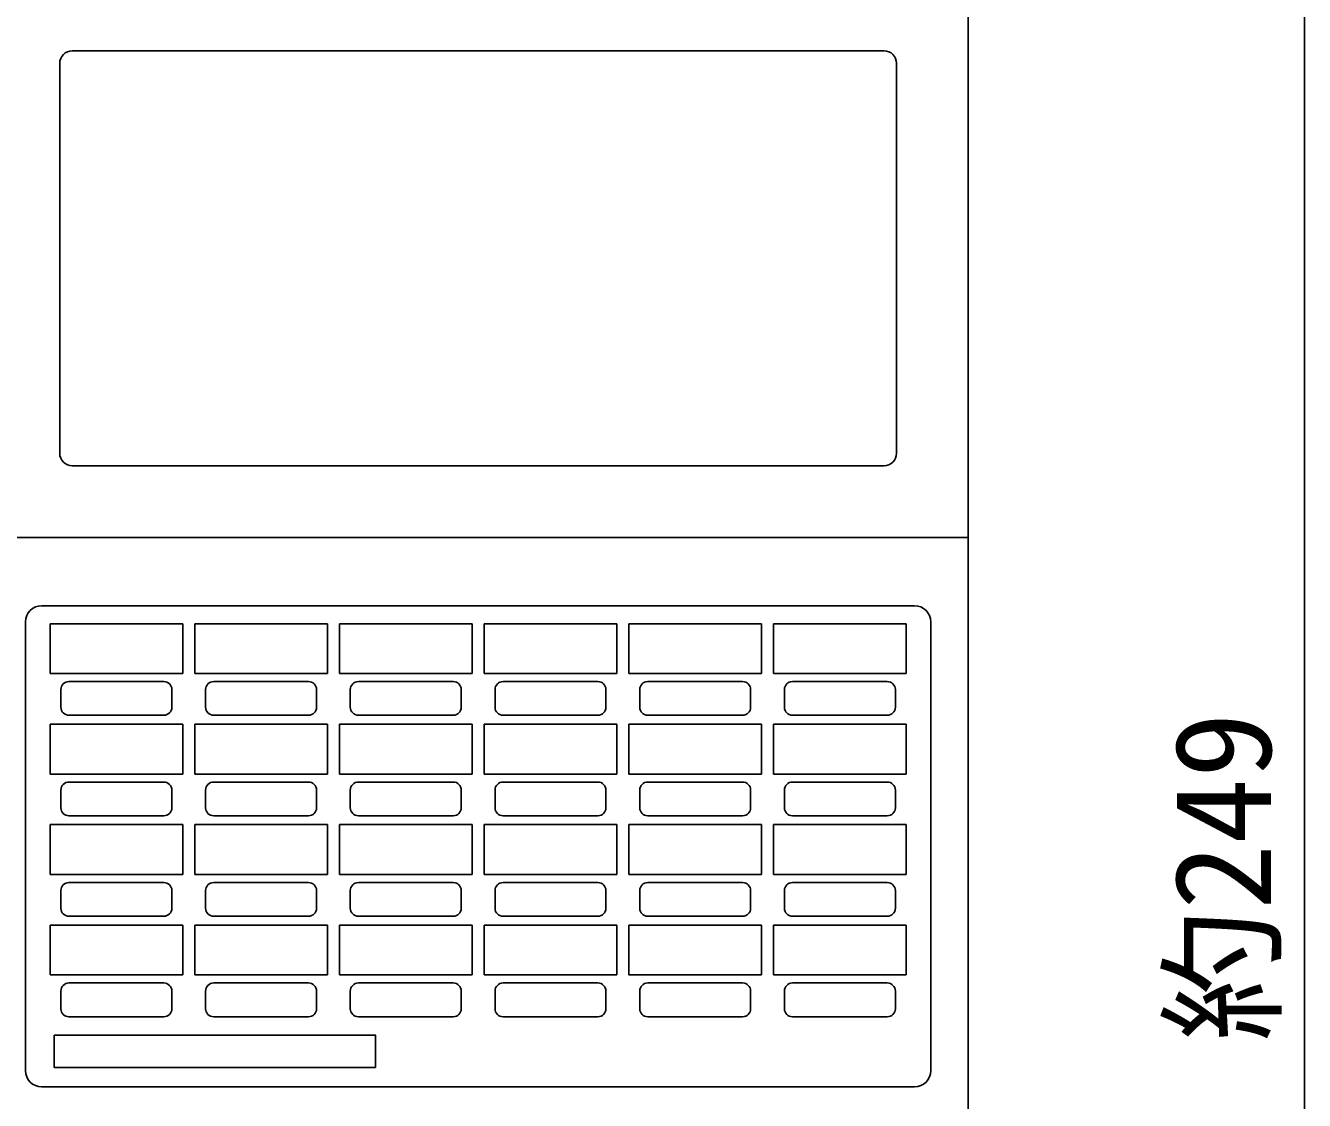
# Model space of a CAD drawing. Units: millimetres, scale not verified. Extents: x -62 to 63, y -57 to 58.
# Drawn here: x -26.83 to 4.99, y 5.06 to 31.8 of the extents above; entities that cross this region are included whole.
import ezdxf
from ezdxf.enums import TextEntityAlignment as Align

# ---------------------------------------------------------------- set-up
doc = ezdxf.new("R2010")
doc.units = ezdxf.units.MM
doc.header["$LTSCALE"] = 0.191441
doc.layers.add('0-3_GAIKEI', color=1, linetype='Continuous')
doc.layers.add('0-4_SUNPO', color=3, linetype='Continuous')
doc.styles.add('ＭＳ ゴシック', font='')
doc.styles.get('ＭＳ ゴシック').set_extended_font_data('MS Gothic')

msp = doc.modelspace()

# ---------------------------------------------------------------- linework, layer by layer
at = {"layer": '0-3_GAIKEI', "color": 7}
for p, q in [((-3.3731, -14.0826), (-3.3843, 33.0198)), ((-3.381, 19.061), (-27.4798, 19.061))]:
    msp.add_line(p, q, dxfattribs=at)
at = {"layer": '0-3_GAIKEI'}
for p, q in [((-5.4731, 31.171), (-25.6731, 31.171)), ((-25.9831, 30.861), (-25.9831, 21.161)), ((-5.1631, 21.161), (-5.1631, 30.861)), ((-25.6731, 20.851), (-5.4731, 20.851)), ((-26.4331, 17.3666), (-4.7131, 17.3666)), ((-26.8331, 5.7984), (-26.8331, 16.9666)), ((-26.2229, 16.9201), (-22.923, 16.9201)), ((-26.2229, 15.6802), (-26.2229, 16.9201)), ((-22.923, 15.6802), (-22.923, 16.9201)), ((-22.623, 16.9201), (-19.323, 16.9201)), ((-22.623, 16.9201), (-22.623, 15.6802)), ((-19.323, 15.6802), (-19.323, 16.9201)), ((-19.023, 16.9201), (-15.723, 16.9201)), ((-19.023, 16.9201), (-19.023, 15.6802)), ((-15.723, 15.6802), (-15.723, 16.9201)), ((-15.423, 16.9201), (-12.123, 16.9201)), ((-15.423, 16.9201), (-15.423, 15.6802)), ((-12.123, 15.6802), (-12.123, 16.9201)), ((-11.823, 16.9201), (-11.823, 15.6802)), ((-11.823, 16.9201), (-8.523, 16.9201)), ((-8.523, 15.6802), (-8.523, 16.9201)), ((-8.223, 16.9201), (-8.223, 15.6802)), ((-8.223, 16.9201), (-4.9229, 16.9201)), ((-4.9229, 16.9201), (-4.9229, 15.6802)), ((-4.3131, 16.9666), (-4.3131, 5.7984)), ((-22.923, 15.6802), (-26.2229, 15.6802)), ((-19.323, 15.6802), (-22.623, 15.6802)), ((-15.723, 15.6802), (-19.023, 15.6802)), ((-12.123, 15.6802), (-15.423, 15.6802)), ((-8.523, 15.6802), (-11.823, 15.6802)), ((-4.9229, 15.6802), (-8.223, 15.6802)), ((-25.9531, 15.281), (-25.9531, 14.841)), ((-25.7531, 15.481), (-23.3931, 15.481)), ((-23.1931, 15.281), (-23.1931, 14.841)), ((-22.3531, 15.281), (-22.3531, 14.841)), ((-22.1531, 15.481), (-19.7931, 15.481)), ((-19.5931, 15.281), (-19.5931, 14.841)), ((-18.7532, 15.281), (-18.7532, 14.841)), ((-18.5532, 15.481), (-16.1932, 15.481)), ((-15.9932, 15.281), (-15.9932, 14.841)), ((-15.1531, 15.281), (-15.1531, 14.841)), ((-14.9531, 15.481), (-12.5931, 15.481)), ((-12.3931, 15.281), (-12.3931, 14.841)), ((-11.5531, 15.281), (-11.5531, 14.841)), ((-11.3531, 15.481), (-8.9931, 15.481)), ((-8.7931, 15.281), (-8.7931, 14.841)), ((-7.9532, 15.281), (-7.9532, 14.841)), ((-7.7532, 15.481), (-5.3932, 15.481)), ((-5.1932, 15.281), (-5.1932, 14.841)), ((-25.7531, 14.641), (-23.3931, 14.641)), ((-22.1531, 14.641), (-19.7931, 14.641)), ((-18.5532, 14.641), (-16.1932, 14.641)), ((-14.9531, 14.641), (-12.5931, 14.641)), ((-11.3531, 14.641), (-8.9931, 14.641)), ((-7.7532, 14.641), (-5.3932, 14.641)), ((-26.2229, 13.1802), (-26.2229, 14.4202)), ((-26.2229, 14.4202), (-22.923, 14.4202)), ((-22.923, 13.1802), (-22.923, 14.4202)), ((-22.623, 14.4202), (-22.623, 13.1802)), ((-22.623, 14.4202), (-19.323, 14.4202)), ((-19.323, 13.1802), (-19.323, 14.4202)), ((-19.023, 14.4202), (-15.723, 14.4202)), ((-19.023, 14.4202), (-19.023, 13.1802)), ((-15.723, 13.1802), (-15.723, 14.4202)), ((-15.423, 14.4202), (-15.423, 13.1802)), ((-15.423, 14.4202), (-12.123, 14.4202)), ((-12.123, 13.1802), (-12.123, 14.4202)), ((-11.823, 14.4202), (-8.523, 14.4202)), ((-11.823, 14.4202), (-11.823, 13.1802)), ((-8.523, 13.1802), (-8.523, 14.4202)), ((-8.223, 14.4202), (-4.9229, 14.4202)), ((-8.223, 14.4202), (-8.223, 13.1802)), ((-4.9229, 14.4202), (-4.9229, 13.1802)), ((-22.923, 13.1802), (-26.2229, 13.1802)), ((-19.323, 13.1802), (-22.623, 13.1802)), ((-15.723, 13.1802), (-19.023, 13.1802)), ((-12.123, 13.1802), (-15.423, 13.1802)), ((-8.523, 13.1802), (-11.823, 13.1802)), ((-4.9229, 13.1802), (-8.223, 13.1802)), ((-25.9531, 12.781), (-25.9531, 12.341)), ((-25.7531, 12.981), (-23.3931, 12.981)), ((-23.1931, 12.781), (-23.1931, 12.341)), ((-22.3531, 12.781), (-22.3531, 12.341)), ((-22.1531, 12.981), (-19.7931, 12.981)), ((-19.5931, 12.781), (-19.5931, 12.341)), ((-18.7532, 12.781), (-18.7532, 12.341)), ((-18.5532, 12.981), (-16.1932, 12.981)), ((-15.9932, 12.781), (-15.9932, 12.341)), ((-15.1531, 12.781), (-15.1531, 12.341)), ((-14.9531, 12.981), (-12.5931, 12.981)), ((-12.3931, 12.781), (-12.3931, 12.341)), ((-11.5531, 12.781), (-11.5531, 12.341)), ((-11.3531, 12.981), (-8.9931, 12.981)), ((-8.7931, 12.781), (-8.7931, 12.341)), ((-7.9532, 12.781), (-7.9532, 12.341)), ((-7.7532, 12.981), (-5.3932, 12.981)), ((-5.1932, 12.781), (-5.1932, 12.341)), ((-25.7531, 12.141), (-23.3931, 12.141)), ((-22.1531, 12.141), (-19.7931, 12.141)), ((-18.5532, 12.141), (-16.1932, 12.141)), ((-14.9531, 12.141), (-12.5931, 12.141)), ((-11.3531, 12.141), (-8.9931, 12.141)), ((-7.7532, 12.141), (-5.3932, 12.141)), ((-26.2229, 10.6803), (-26.2229, 11.9202)), ((-26.2229, 11.9202), (-22.923, 11.9202)), ((-22.923, 10.6803), (-22.923, 11.9202)), ((-22.623, 11.9202), (-19.3231, 11.9202)), ((-22.623, 10.6803), (-22.623, 11.9202)), ((-19.3231, 10.6803), (-19.3231, 11.9202)), ((-19.023, 11.9202), (-15.7231, 11.9202)), ((-19.023, 10.6803), (-19.023, 11.9202)), ((-15.7231, 10.6803), (-15.7231, 11.9202)), ((-15.423, 11.9202), (-12.1231, 11.9202)), ((-15.423, 10.6803), (-15.423, 11.9202)), ((-12.1231, 10.6803), (-12.1231, 11.9202)), ((-11.823, 10.6803), (-11.823, 11.9202)), ((-11.823, 11.9202), (-8.5231, 11.9202)), ((-8.5231, 10.6803), (-8.5231, 11.9202)), ((-8.223, 11.9202), (-4.9231, 11.9202)), ((-4.9231, 10.6803), (-4.9231, 11.9202)), ((-22.923, 10.6803), (-26.2229, 10.6803)), ((-19.3231, 10.6803), (-22.623, 10.6803)), ((-15.7231, 10.6803), (-19.023, 10.6803)), ((-12.1231, 10.6803), (-15.423, 10.6803)), ((-8.5231, 10.6803), (-11.823, 10.6803)), ((-25.9531, 10.281), (-25.9531, 9.841)), ((-25.7531, 10.481), (-23.3931, 10.481)), ((-23.1931, 10.281), (-23.1931, 9.841)), ((-22.3531, 10.281), (-22.3531, 9.841)), ((-22.1531, 10.481), (-19.7931, 10.481)), ((-19.5931, 10.281), (-19.5931, 9.841)), ((-18.7532, 10.281), (-18.7532, 9.841)), ((-18.5532, 10.481), (-16.1932, 10.481)), ((-15.9932, 10.281), (-15.9932, 9.841)), ((-15.1531, 10.281), (-15.1531, 9.841)), ((-14.9531, 10.481), (-12.5931, 10.481)), ((-12.3931, 10.281), (-12.3931, 9.841)), ((-11.5531, 10.281), (-11.5531, 9.841)), ((-11.3531, 10.481), (-8.9931, 10.481)), ((-8.7931, 10.281), (-8.7931, 9.841)), ((-7.9532, 10.281), (-7.9532, 9.841)), ((-7.7532, 10.481), (-5.3932, 10.481)), ((-5.1932, 10.281), (-5.1932, 9.841)), ((-25.7531, 9.641), (-23.3931, 9.641)), ((-22.1531, 9.641), (-19.7931, 9.641)), ((-18.5532, 9.641), (-16.1932, 9.641)), ((-14.9531, 9.641), (-12.5931, 9.641)), ((-11.3531, 9.641), (-8.9931, 9.641)), ((-7.7532, 9.641), (-5.3932, 9.641)), ((-26.2229, 9.4202), (-22.923, 9.4202)), ((-26.2229, 8.1803), (-26.2229, 9.4202)), ((-22.923, 8.1803), (-22.923, 9.4202)), ((-22.623, 8.1803), (-22.623, 9.4202)), ((-22.623, 9.4202), (-19.3231, 9.4202)), ((-19.3231, 8.1803), (-19.3231, 9.4202)), ((-19.023, 9.4202), (-15.7231, 9.4202)), ((-19.023, 8.1803), (-19.023, 9.4202)), ((-15.7231, 8.1803), (-15.7231, 9.4202)), ((-15.423, 8.1803), (-15.423, 9.4202)), ((-15.423, 9.4202), (-12.1231, 9.4202)), ((-12.1231, 8.1803), (-12.1231, 9.4202)), ((-11.823, 9.4202), (-8.5231, 9.4202)), ((-8.5231, 8.1803), (-8.5231, 9.4202)), ((-8.223, 8.1803), (-8.223, 9.4202)), ((-8.223, 9.4202), (-4.9231, 9.4202)), ((-4.9231, 8.1803), (-4.9231, 9.4202)), ((-22.923, 8.1803), (-26.2229, 8.1803)), ((-25.7531, 7.9811), (-23.3931, 7.9811)), ((-19.3231, 8.1803), (-22.623, 8.1803)), ((-22.1531, 7.9811), (-19.7931, 7.9811)), ((-15.7231, 8.1803), (-19.023, 8.1803)), ((-18.5532, 7.9811), (-16.1932, 7.9811)), ((-12.1231, 8.1803), (-15.423, 8.1803)), ((-14.9531, 7.9811), (-12.5931, 7.9811)), ((-11.3531, 7.9811), (-8.9931, 7.9811)), ((-4.9231, 8.1803), (-8.223, 8.1803)), ((-7.7532, 7.9811), (-5.3932, 7.9811)), ((-25.9531, 7.7811), (-25.9531, 7.3411)), ((-23.1931, 7.7811), (-23.1931, 7.3411)), ((-22.3531, 7.7811), (-22.3531, 7.3411)), ((-19.5931, 7.7811), (-19.5931, 7.3411)), ((-18.7532, 7.7811), (-18.7532, 7.3411)), ((-15.9932, 7.7811), (-15.9932, 7.3411)), ((-15.1531, 7.7811), (-15.1531, 7.3411)), ((-12.3931, 7.7811), (-12.3931, 7.3411)), ((-11.5531, 7.7811), (-11.5531, 7.3411)), ((-8.7931, 7.7811), (-8.7931, 7.3411)), ((-7.9532, 7.7811), (-7.9532, 7.3411)), ((-5.1932, 7.7811), (-5.1932, 7.3411)), ((-25.7531, 7.1411), (-23.3931, 7.1411)), ((-22.1531, 7.1411), (-19.7931, 7.1411)), ((-18.5532, 7.1411), (-16.1932, 7.1411)), ((-14.9531, 7.1411), (-12.5931, 7.1411)), ((-11.3531, 7.1411), (-8.9931, 7.1411)), ((-7.7532, 7.1411), (-5.3932, 7.1411)), ((-26.1229, 5.8801), (-26.1229, 6.6802)), ((-18.1229, 5.8801), (-26.1229, 5.8801)), ((-4.7131, 5.3984), (-26.4331, 5.3984))]:
    msp.add_line(p, q, dxfattribs=at)
for points in [[(-4.9231, 10.6803), (-8.223, 10.6803), (-8.223, 11.9202)], [(-8.5231, 8.1803), (-11.823, 8.1803), (-11.823, 9.4202)], [(-26.1229, 6.6802), (-18.1229, 6.6802), (-18.1229, 5.8801)]]:
    msp.add_lwpolyline(points, dxfattribs=at)
for centre, radius, start, end in [((-25.6731, 30.861), 0.31, 90, 180), ((-5.4731, 30.861), 0.31, 0, 90), ((-25.6731, 21.161), 0.31, 180, 270), ((-5.4731, 21.161), 0.31, 270, 0), ((-26.4331, 16.9666), 0.4, 90, 180), ((-4.7131, 16.9666), 0.4, 0, 90), ((-25.7531, 15.281), 0.2, 90, 180), ((-23.3931, 15.281), 0.2, 0, 90), ((-22.1531, 15.281), 0.2, 90, 180), ((-19.7931, 15.281), 0.2, 0, 90), ((-18.5532, 15.281), 0.2, 90, 180), ((-16.1932, 15.281), 0.2, 0, 90), ((-14.9531, 15.281), 0.2, 90, 180), ((-12.5931, 15.281), 0.2, 0, 90), ((-11.3531, 15.281), 0.2, 90, 180), ((-8.9931, 15.281), 0.2, 0, 90), ((-7.7532, 15.281), 0.2, 90, 180), ((-5.3932, 15.281), 0.2, 0, 90), ((-25.7531, 14.841), 0.2, 180, 270), ((-23.3931, 14.841), 0.2, 270, 0), ((-22.1531, 14.841), 0.2, 180, 270), ((-19.7931, 14.841), 0.2, 270, 0), ((-18.5532, 14.841), 0.2, 180, 270), ((-16.1932, 14.841), 0.2, 270, 0), ((-14.9531, 14.841), 0.2, 180, 270), ((-12.5931, 14.841), 0.2, 270, 0), ((-11.3531, 14.841), 0.2, 180, 270), ((-8.9931, 14.841), 0.2, 270, 0), ((-7.7532, 14.841), 0.2, 180, 270), ((-5.3932, 14.841), 0.2, 270, 0), ((-25.7531, 12.781), 0.2, 90, 180), ((-23.3931, 12.781), 0.2, 0, 90), ((-22.1531, 12.781), 0.2, 90, 180), ((-19.7931, 12.781), 0.2, 0, 90), ((-18.5532, 12.781), 0.2, 90, 180), ((-16.1932, 12.781), 0.2, 0, 90), ((-14.9531, 12.781), 0.2, 90, 180), ((-12.5931, 12.781), 0.2, 0, 90), ((-11.3531, 12.781), 0.2, 90, 180), ((-8.9931, 12.781), 0.2, 0, 90), ((-7.7532, 12.781), 0.2, 90, 180), ((-5.3932, 12.781), 0.2, 0, 90), ((-25.7531, 12.341), 0.2, 180, 270), ((-23.3931, 12.341), 0.2, 270, 0), ((-22.1531, 12.341), 0.2, 180, 270), ((-19.7931, 12.341), 0.2, 270, 0), ((-18.5532, 12.341), 0.2, 180, 270), ((-16.1932, 12.341), 0.2, 270, 0), ((-14.9531, 12.341), 0.2, 180, 270), ((-12.5931, 12.341), 0.2, 270, 0), ((-11.3531, 12.341), 0.2, 180, 270), ((-8.9931, 12.341), 0.2, 270, 0), ((-7.7532, 12.341), 0.2, 180, 270), ((-5.3932, 12.341), 0.2, 270, 0), ((-25.7531, 10.281), 0.2, 90, 180), ((-23.3931, 10.281), 0.2, 0, 90), ((-22.1531, 10.281), 0.2, 90, 180), ((-19.7931, 10.281), 0.2, 0, 90), ((-18.5532, 10.281), 0.2, 90, 180), ((-16.1932, 10.281), 0.2, 0, 90), ((-14.9531, 10.281), 0.2, 90, 180), ((-12.5931, 10.281), 0.2, 0, 90), ((-11.3531, 10.281), 0.2, 90, 180), ((-8.9931, 10.281), 0.2, 0, 90), ((-7.7532, 10.281), 0.2, 90, 180), ((-5.3932, 10.281), 0.2, 0, 90), ((-25.7531, 9.841), 0.2, 180, 270), ((-23.3931, 9.841), 0.2, 270, 0), ((-22.1531, 9.841), 0.2, 180, 270), ((-19.7931, 9.841), 0.2, 270, 0), ((-18.5532, 9.841), 0.2, 180, 270), ((-16.1932, 9.841), 0.2, 270, 0), ((-14.9531, 9.841), 0.2, 180, 270), ((-12.5931, 9.841), 0.2, 270, 0), ((-11.3531, 9.841), 0.2, 180, 270), ((-8.9931, 9.841), 0.2, 270, 0), ((-7.7532, 9.841), 0.2, 180, 270), ((-5.3932, 9.841), 0.2, 270, 0), ((-25.7531, 7.7811), 0.2, 90, 180), ((-23.3931, 7.7811), 0.2, 0, 90), ((-22.1531, 7.7811), 0.2, 90, 180), ((-19.7931, 7.7811), 0.2, 0, 90), ((-18.5532, 7.7811), 0.2, 90, 180), ((-16.1932, 7.7811), 0.2, 0, 90), ((-14.9531, 7.7811), 0.2, 90, 180), ((-12.5931, 7.7811), 0.2, 0, 90), ((-11.3531, 7.7811), 0.2, 90, 180), ((-8.9931, 7.7811), 0.2, 0, 90), ((-7.7532, 7.7811), 0.2, 90, 180), ((-5.3932, 7.7811), 0.2, 0, 90), ((-25.7531, 7.3411), 0.2, 180, 270), ((-23.3931, 7.3411), 0.2, 270, 0), ((-22.1531, 7.3411), 0.2, 180, 270), ((-19.7931, 7.3411), 0.2, 270, 0), ((-18.5532, 7.3411), 0.2, 180, 270), ((-16.1932, 7.3411), 0.2, 270, 0), ((-14.9531, 7.3411), 0.2, 180, 270), ((-12.5931, 7.3411), 0.2, 270, 0), ((-11.3531, 7.3411), 0.2, 180, 270), ((-8.9931, 7.3411), 0.2, 270, 0), ((-7.7532, 7.3411), 0.2, 180, 270), ((-5.3932, 7.3411), 0.2, 270, 0), ((-26.4331, 5.7984), 0.4, 180, 270), ((-4.7131, 5.7984), 0.4, 270, 0)]:
    msp.add_arc(centre, radius, start, end, dxfattribs=at)
at = {"layer": '0-4_SUNPO'}
msp.add_line((4.985, -12.281), (4.985, 33.2312), dxfattribs=at)

# ---------------------------------------------------------------- texts
at = {"layer": '0-4_SUNPO', "style": 'ＭＳ ゴシック'}
msp.add_text('約249', height=2.406, rotation=90, dxfattribs=at).set_placement((4.8754, 6.5217), align=Align.BOTTOM_LEFT)

doc.saveas('drawing.dxf')
